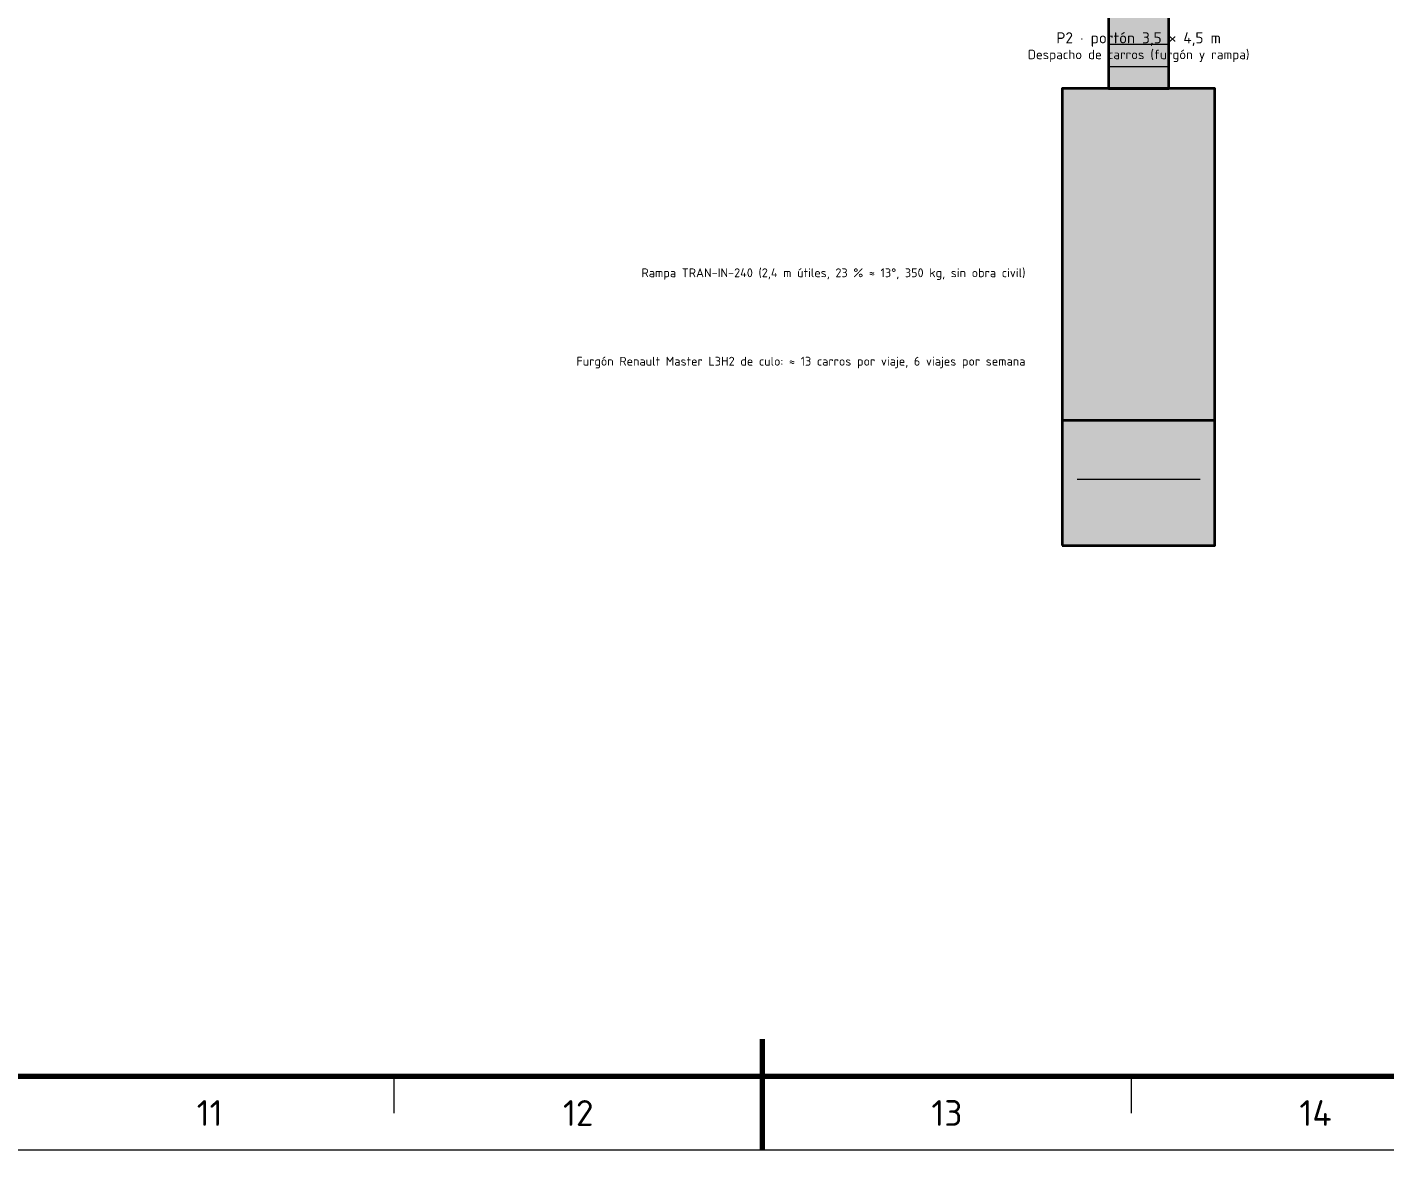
# Model space of a CAD drawing. Header units: millimetres. Extents: x 0 to 1189, y 0 to 841.
# Drawn here: x 494.8 to 678.9, y 0 to 152.3 of the extents above; entities that cross this region are included whole.
import ezdxf
from ezdxf.enums import TextEntityAlignment as Align

# ---------------------------------------------------------------- set-up
doc = ezdxf.new("R2010")
doc.units = ezdxf.units.MM
for name, color, linetype, lineweight in [('06-TEXTO', 7, 'CONTINUOUS', 25), ('07-RECUADRO', 7, 'CONTINUOUS', 70), ('08-FINA', 5, 'CONTINUOUS', 18), ('A-EQUIPO-FINO', 8, 'CONTINUOUS', 13), ('A-EXTERIOR', 8, 'CONTINUOUS', 25), ('A-TEXTO', 7, 'CONTINUOUS', 18)]:
    doc.layers.add(name, color=color, linetype=linetype, lineweight=lineweight)
doc.layers.add('A-EQUIPO', color=30, linetype='CONTINUOUS', lineweight=35, true_color=0xe67800)
doc.styles.add('ISO3098', font='isocpeur.ttf')

msp = doc.modelspace()

# ---------------------------------------------------------------- hatches: boundary and pattern name
at = {"layer": 'A-EXTERIOR', "true_color": 0xe6e6e6}
h = msp.add_hatch(color=7, dxfattribs=at)
h.dxf.hatch_style = 1
h.paths.add_polyline_path([(641.4, 144), (649.6, 144), (649.6, 168), (641.4, 168)])
at = {"layer": 'A-EXTERIOR', "true_color": 0xfafafa}
h = msp.add_hatch(color=7, dxfattribs=at)
h.dxf.hatch_style = 1
h.paths.add_polyline_path([(635.15, 82), (655.85, 82), (655.85, 144), (635.15, 144)])

# ---------------------------------------------------------------- linework, layer by layer
at = {"layer": '07-RECUADRO'}
msp.add_line((594.5, 0), (594.5, 15), dxfattribs=at)
msp.add_lwpolyline([(25, 10), (1179, 10), (1179, 831), (25, 831)], close=True, dxfattribs=at)
at = {"layer": '08-FINA'}
for p, q in [((544.5, 10), (544.5, 5)), ((644.5, 10), (644.5, 5))]:
    msp.add_line(p, q, dxfattribs=at)
msp.add_lwpolyline([(0, 0), (1189, 0), (1189, 841), (0, 841)], close=True, dxfattribs=at)
at = {"layer": 'A-EQUIPO'}
msp.add_line((635.15, 99), (655.85, 99), dxfattribs=at)
for points in [[(641.4, 144), (649.6, 144), (649.6, 168), (641.4, 168)], [(635.15, 82), (655.85, 82), (655.85, 144), (635.15, 144)]]:
    msp.add_lwpolyline(points, close=True, dxfattribs=at)
at = {"layer": 'A-EQUIPO-FINO'}
for p, q in [((641.4, 150), (649.6, 150)), ((641.4, 147), (649.6, 147)), ((637.15, 91), (653.85, 91))]:
    msp.add_line(p, q, dxfattribs=at)

# ---------------------------------------------------------------- texts
at = {"layer": '06-TEXTO', "style": 'ISO3098'}
for s, p in [('11', (519.5, 5)), ('12', (569.5, 5)), ('13', (619.5, 5)), ('14', (669.5, 5))]:
    msp.add_text(s, height=3.5, dxfattribs=at).set_placement(p, align=Align.MIDDLE_CENTER)
at = {"layer": 'A-TEXTO', "style": 'ISO3098'}
for s, height, p in [('P2 · portón 3,5 × 4,5 m', 1.5, (645.5, 150.88)), ('Despacho de carros (furgón y rampa)', 1.275, (645.5, 148.62))]:
    msp.add_text(s, height=height, dxfattribs=at).set_placement(p, align=Align.MIDDLE_CENTER)
for s, p in [('Rampa TRAN-IN-240 (2,4 m útiles, 23 % ≈ 13°, 350 kg, sin obra civil)', (630.15, 119)), ('Furgón Renault Master L3H2 de culo: ≈ 13 carros por viaje, 6 viajes por semana', (630.15, 107))]:
    msp.add_text(s, height=1.2, dxfattribs=at).set_placement(p, align=Align.MIDDLE_RIGHT)

doc.saveas('drawing.dxf')
